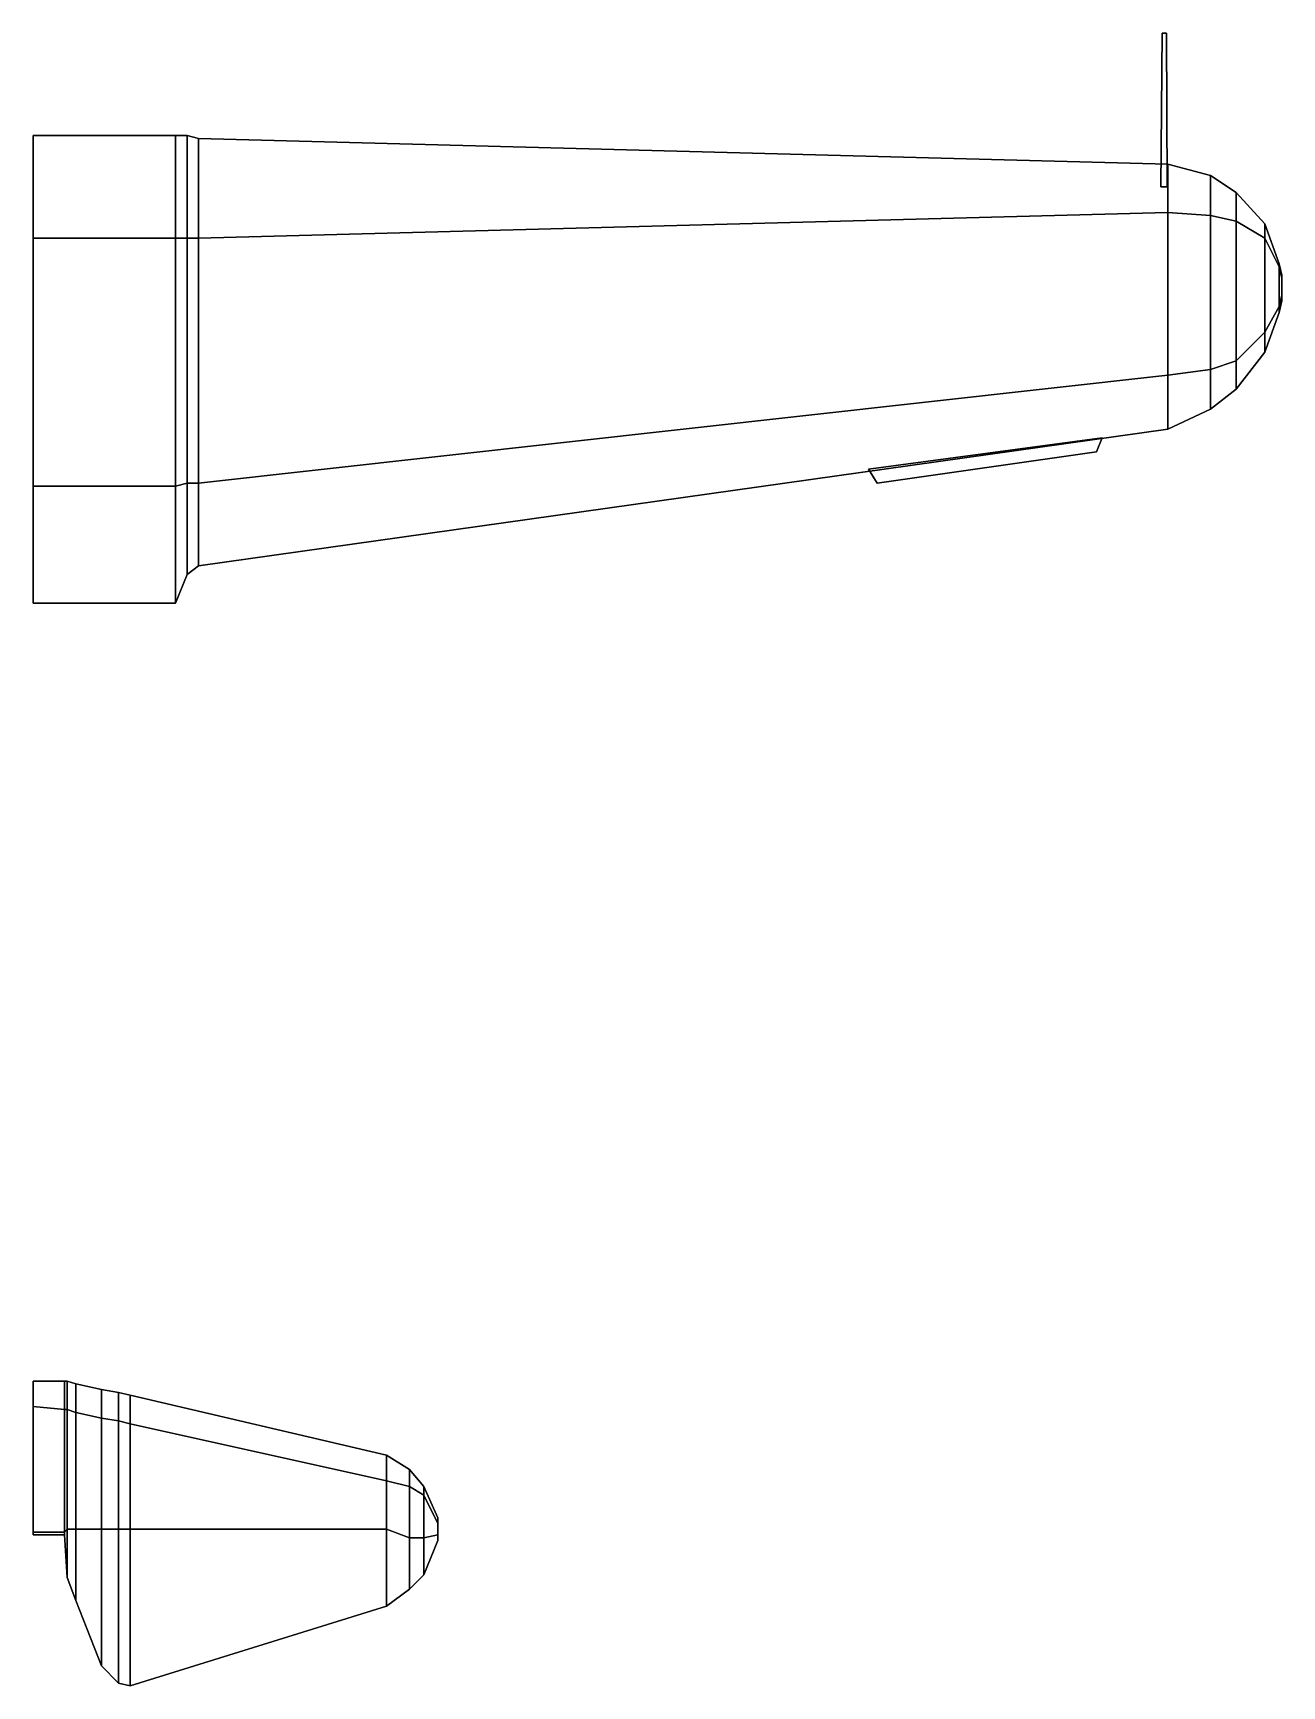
# Model space of a CAD drawing. Extents: x 0 to 4.38, y -3.33 to 2.47.
import ezdxf

# ---------------------------------------------------------------- set-up
doc = ezdxf.new("R2010")
doc.units = 0
doc.layers.add('W1', color=5, linetype='CONTINUOUS')

msp = doc.modelspace()

# ---------------------------------------------------------------- linework, layer by layer
at = {"layer": 'W1'}
for points in [[(3.955, 1.93, -0.14), (3.9775, 1.93, -0.127), (3.975, 2.47, -0.1313), (3.96, 2.47, -0.14)], [(3.9775, 1.93, -0.153), (3.955, 1.93, -0.14), (3.96, 2.47, -0.14), (3.975, 2.47, -0.1487)], [(3.96, 2.47, -0.14), (3.975, 2.47, -0.1313), (3.975, 2.47, -0.1487)], [(3.9775, 1.93, -0.127), (3.9775, 1.93, -0.153), (3.975, 2.47, -0.1487), (3.975, 2.47, -0.1313)], [(0.5, 2.11, -0.25), (0, 2.11, -0.27), (0, 1.75, -0.02), (0.5, 1.75, -0.08)], [(0.5, 1.75, -0.38), (0, 1.75, -0.41), (0, 2.11, -0.27), (0.5, 2.11, -0.25)], [(0.54, 2.11, -0.25), (0.5, 2.11, -0.25), (0.5, 1.75, -0.08), (0.54, 1.75, -0.09)], [(0.54, 1.75, -0.38), (0.5, 1.75, -0.38), (0.5, 2.11, -0.25), (0.54, 2.11, -0.25)], [(0.58, 2.1, -0.25), (0.54, 2.11, -0.25), (0.54, 1.75, -0.09), (0.58, 1.75, -0.09)], [(0.58, 1.75, -0.37), (0.54, 1.75, -0.38), (0.54, 2.11, -0.25), (0.58, 2.1, -0.25)], [(3.98, 2.01, -0.14), (0.58, 2.1, -0.25), (0.58, 1.75, -0.09), (3.98, 1.84, -0.1)], [(3.98, 1.84, -0.19), (0.58, 1.75, -0.37), (0.58, 2.1, -0.25), (3.98, 2.01, -0.14)], [(4.13, 1.97, -0.14), (3.98, 2.01, -0.14), (3.98, 1.84, -0.1), (4.13, 1.83, -0.1)], [(4.13, 1.83, -0.18), (3.98, 1.84, -0.19), (3.98, 2.01, -0.14), (4.13, 1.97, -0.14)], [(4.22, 1.91, -0.13), (4.13, 1.97, -0.14), (4.13, 1.83, -0.1), (4.22, 1.81, -0.1)], [(4.22, 1.81, -0.18), (4.13, 1.83, -0.18), (4.13, 1.97, -0.14), (4.22, 1.91, -0.13)], [(4.32, 1.8, -0.13), (4.22, 1.91, -0.13), (4.22, 1.81, -0.1), (4.32, 1.75, -0.1)], [(4.32, 1.75, -0.17), (4.22, 1.81, -0.18), (4.22, 1.91, -0.13), (4.32, 1.8, -0.13)], [(0.58, 1.75, -0.09), (0.58, 0.89, -0.09), (3.98, 1.27, -0.1), (3.98, 1.84, -0.1)], [(3.98, 1.27, -0.19), (0.58, 0.89, -0.37), (0.58, 1.75, -0.37), (3.98, 1.84, -0.19)], [(3.98, 1.84, -0.1), (3.98, 1.27, -0.1), (4.13, 1.29, -0.1), (4.13, 1.83, -0.1)], [(4.13, 1.29, -0.18), (3.98, 1.27, -0.19), (3.98, 1.84, -0.19), (4.13, 1.83, -0.18)], [(4.13, 1.83, -0.1), (4.13, 1.29, -0.1), (4.22, 1.32, -0.1), (4.22, 1.81, -0.1)], [(4.22, 1.32, -0.18), (4.13, 1.29, -0.18), (4.13, 1.83, -0.18), (4.22, 1.81, -0.18)], [(4.22, 1.81, -0.1), (4.22, 1.32, -0.1), (4.32, 1.42, -0.1), (4.32, 1.75, -0.1)], [(4.32, 1.42, -0.17), (4.22, 1.32, -0.18), (4.22, 1.81, -0.18), (4.32, 1.75, -0.17)], [(4.37, 1.66, -0.13), (4.32, 1.8, -0.13), (4.32, 1.75, -0.1), (4.37, 1.65, -0.11)], [(4.37, 1.65, -0.16), (4.32, 1.75, -0.17), (4.32, 1.8, -0.13), (4.37, 1.66, -0.13)], [(0, 1.75, -0.02), (0, 0.88, -0.02), (0.5, 0.88, -0.08), (0.5, 1.75, -0.08)], [(0.5, 0.88, -0.38), (0, 0.88, -0.41), (0, 1.75, -0.41), (0.5, 1.75, -0.38)], [(0.5, 1.75, -0.08), (0.5, 0.88, -0.08), (0.54, 0.89, -0.09), (0.54, 1.75, -0.09)], [(0.54, 0.89, -0.38), (0.5, 0.88, -0.38), (0.5, 1.75, -0.38), (0.54, 1.75, -0.38)], [(0.54, 1.75, -0.09), (0.54, 0.89, -0.09), (0.58, 0.89, -0.09), (0.58, 1.75, -0.09)], [(0.58, 0.89, -0.37), (0.54, 0.89, -0.38), (0.54, 1.75, -0.38), (0.58, 1.75, -0.37)], [(4.32, 1.75, -0.1), (4.32, 1.42, -0.1), (4.37, 1.51, -0.11), (4.37, 1.65, -0.11)], [(4.37, 1.51, -0.16), (4.32, 1.42, -0.17), (4.32, 1.75, -0.17), (4.37, 1.65, -0.16)], [(4.38, 1.62, -0.13), (4.37, 1.66, -0.13), (4.37, 1.65, -0.11), (4.38, 1.61, -0.12)], [(4.38, 1.61, -0.15), (4.37, 1.65, -0.16), (4.37, 1.66, -0.13), (4.38, 1.62, -0.13)], [(4.37, 1.65, -0.11), (4.37, 1.51, -0.11), (4.38, 1.55, -0.12), (4.38, 1.61, -0.12)], [(4.38, 1.55, -0.15), (4.37, 1.51, -0.16), (4.37, 1.65, -0.16), (4.38, 1.61, -0.15)], [(4.38, 1.61, -0.12), (4.38, 1.55, -0.12), (4.38, 1.53, -0.13), (4.38, 1.62, -0.13)], [(4.38, 1.62, -0.13), (4.38, 1.53, -0.13), (4.38, 1.55, -0.15), (4.38, 1.61, -0.15)], [(4.37, 1.51, -0.11), (4.32, 1.42, -0.1), (4.32, 1.35, -0.13), (4.37, 1.49, -0.13)], [(4.37, 1.49, -0.13), (4.32, 1.35, -0.13), (4.32, 1.42, -0.17), (4.37, 1.51, -0.16)], [(4.38, 1.55, -0.12), (4.37, 1.51, -0.11), (4.37, 1.49, -0.13), (4.38, 1.53, -0.13)], [(4.38, 1.53, -0.13), (4.37, 1.49, -0.13), (4.37, 1.51, -0.16), (4.38, 1.55, -0.15)], [(4.32, 1.42, -0.1), (4.22, 1.32, -0.1), (4.22, 1.22, -0.13), (4.32, 1.35, -0.13)], [(4.32, 1.35, -0.13), (4.22, 1.22, -0.13), (4.22, 1.32, -0.18), (4.32, 1.42, -0.17)], [(4.13, 1.29, -0.1), (3.98, 1.27, -0.1), (3.98, 1.08, -0.14), (4.13, 1.15, -0.14)], [(4.13, 1.15, -0.14), (3.98, 1.08, -0.14), (3.98, 1.27, -0.19), (4.13, 1.29, -0.18)], [(4.22, 1.32, -0.1), (4.13, 1.29, -0.1), (4.13, 1.15, -0.14), (4.22, 1.22, -0.13)], [(4.22, 1.22, -0.13), (4.13, 1.15, -0.14), (4.13, 1.29, -0.18), (4.22, 1.32, -0.18)], [(3.98, 1.27, -0.1), (0.58, 0.89, -0.09), (0.58, 0.6, -0.25), (3.98, 1.08, -0.14)], [(3.98, 1.08, -0.14), (0.58, 0.6, -0.25), (0.58, 0.89, -0.37), (3.98, 1.27, -0.19)], [(3.73, 1, -0.15), (2.96, 0.89, -0.17), (2.93, 0.94, -0.17), (3.75, 1.05, -0.15)], [(3.75, 1.05, -0.15), (2.93, 0.94, -0.17), (2.96, 0.89, -0.17), (3.73, 1, -0.15)], [(0.5, 0.88, -0.08), (0, 0.88, -0.02), (0, 0.47, -0.27), (0.5, 0.47, -0.25)], [(0.5, 0.47, -0.25), (0, 0.47, -0.27), (0, 0.88, -0.41), (0.5, 0.88, -0.38)], [(0.54, 0.89, -0.09), (0.5, 0.88, -0.08), (0.5, 0.47, -0.25), (0.54, 0.57, -0.25)], [(0.54, 0.57, -0.25), (0.5, 0.47, -0.25), (0.5, 0.88, -0.38), (0.54, 0.89, -0.38)], [(0.58, 0.89, -0.09), (0.54, 0.89, -0.09), (0.54, 0.57, -0.25), (0.58, 0.6, -0.25)], [(0.58, 0.6, -0.25), (0.54, 0.57, -0.25), (0.54, 0.89, -0.38), (0.58, 0.89, -0.37)], [(0.11, -2.26, 0.38), (0, -2.26, 0.38), (0, -2.35, 0.45), (0.11, -2.36, 0.45)], [(0.11, -2.36, 0.34), (0, -2.35, 0.34), (0, -2.26, 0.38), (0.11, -2.26, 0.38)], [(0.12, -2.26, 0.38), (0.11, -2.26, 0.38), (0.11, -2.36, 0.45), (0.12, -2.36, 0.45)], [(0.12, -2.36, 0.34), (0.11, -2.36, 0.34), (0.11, -2.26, 0.38), (0.12, -2.26, 0.38)], [(0.15, -2.27, 0.38), (0.12, -2.26, 0.38), (0.12, -2.36, 0.45), (0.15, -2.37, 0.45)], [(0.15, -2.37, 0.34), (0.12, -2.36, 0.34), (0.12, -2.26, 0.38), (0.15, -2.27, 0.38)], [(0.24, -2.29, 0.38), (0.15, -2.27, 0.38), (0.15, -2.37, 0.45), (0.24, -2.39, 0.45)], [(0.24, -2.39, 0.34), (0.15, -2.37, 0.34), (0.15, -2.27, 0.38), (0.24, -2.29, 0.38)], [(0.3, -2.3, 0.38), (0.24, -2.29, 0.38), (0.24, -2.39, 0.45), (0.3, -2.4, 0.45)], [(0.3, -2.4, 0.34), (0.24, -2.39, 0.34), (0.24, -2.29, 0.38), (0.3, -2.3, 0.38)], [(0.34, -2.31, 0.38), (0.3, -2.3, 0.38), (0.3, -2.4, 0.45), (0.34, -2.41, 0.45)], [(0.34, -2.41, 0.34), (0.3, -2.4, 0.34), (0.3, -2.3, 0.38), (0.34, -2.31, 0.38)], [(1.24, -2.52, 0.38), (0.34, -2.31, 0.38), (0.34, -2.41, 0.45), (1.24, -2.61, 0.42)], [(1.24, -2.61, 0.35), (0.34, -2.41, 0.34), (0.34, -2.31, 0.38), (1.24, -2.52, 0.38)], [(0, -2.35, 0.45), (0, -2.79, 0.45), (0.11, -2.79, 0.45), (0.11, -2.36, 0.45)], [(0.11, -2.79, 0.34), (0, -2.79, 0.34), (0, -2.35, 0.34), (0.11, -2.36, 0.34)], [(0.11, -2.36, 0.45), (0.11, -2.79, 0.45), (0.12, -2.78, 0.45), (0.12, -2.36, 0.45)], [(0.12, -2.78, 0.34), (0.11, -2.79, 0.34), (0.11, -2.36, 0.34), (0.12, -2.36, 0.34)], [(0.12, -2.36, 0.45), (0.12, -2.78, 0.45), (0.15, -2.78, 0.45), (0.15, -2.37, 0.45)], [(0.15, -2.78, 0.34), (0.12, -2.78, 0.34), (0.12, -2.36, 0.34), (0.15, -2.37, 0.34)], [(0.15, -2.37, 0.45), (0.15, -2.78, 0.45), (0.24, -2.78, 0.45), (0.24, -2.39, 0.45)], [(0.24, -2.78, 0.34), (0.15, -2.78, 0.34), (0.15, -2.37, 0.34), (0.24, -2.39, 0.34)], [(0.24, -2.39, 0.45), (0.24, -2.78, 0.45), (0.3, -2.78, 0.45), (0.3, -2.4, 0.45)], [(0.3, -2.78, 0.34), (0.24, -2.78, 0.34), (0.24, -2.39, 0.34), (0.3, -2.4, 0.34)], [(0.3, -2.4, 0.45), (0.3, -2.78, 0.45), (0.34, -2.78, 0.45), (0.34, -2.41, 0.45)], [(0.34, -2.78, 0.34), (0.3, -2.78, 0.34), (0.3, -2.4, 0.34), (0.34, -2.41, 0.34)], [(0.34, -2.41, 0.45), (0.34, -2.78, 0.45), (1.24, -2.78, 0.42), (1.24, -2.61, 0.42)], [(1.24, -2.78, 0.35), (0.34, -2.78, 0.34), (0.34, -2.41, 0.34), (1.24, -2.61, 0.35)], [(1.32, -2.57, 0.38), (1.24, -2.52, 0.38), (1.24, -2.61, 0.42), (1.32, -2.63, 0.42)], [(1.32, -2.63, 0.35), (1.24, -2.61, 0.35), (1.24, -2.52, 0.38), (1.32, -2.57, 0.38)], [(1.37, -2.63, 0.38), (1.32, -2.57, 0.38), (1.32, -2.63, 0.42), (1.37, -2.66, 0.41)], [(1.37, -2.66, 0.35), (1.32, -2.63, 0.35), (1.32, -2.57, 0.38), (1.37, -2.63, 0.38)], [(1.24, -2.61, 0.42), (1.24, -2.78, 0.42), (1.32, -2.81, 0.42), (1.32, -2.63, 0.42)], [(1.32, -2.81, 0.35), (1.24, -2.78, 0.35), (1.24, -2.61, 0.35), (1.32, -2.63, 0.35)], [(1.32, -2.63, 0.42), (1.32, -2.81, 0.42), (1.37, -2.81, 0.41), (1.37, -2.66, 0.41)], [(1.37, -2.81, 0.35), (1.32, -2.81, 0.35), (1.32, -2.63, 0.35), (1.37, -2.66, 0.35)], [(1.42, -2.74, 0.38), (1.37, -2.63, 0.38), (1.37, -2.66, 0.41), (1.42, -2.76, 0.4)], [(1.42, -2.76, 0.37), (1.37, -2.66, 0.35), (1.37, -2.63, 0.38), (1.42, -2.74, 0.38)], [(1.37, -2.66, 0.41), (1.37, -2.81, 0.41), (1.42, -2.8, 0.4), (1.42, -2.76, 0.4)], [(1.42, -2.8, 0.37), (1.37, -2.81, 0.35), (1.37, -2.66, 0.35), (1.42, -2.76, 0.37)], [(0.12, -2.78, 0.45), (0.11, -2.79, 0.45), (0.11, -2.8, 0.38), (0.12, -2.95, 0.38)], [(0.12, -2.95, 0.38), (0.11, -2.8, 0.38), (0.11, -2.79, 0.34), (0.12, -2.78, 0.34)], [(0.15, -2.78, 0.45), (0.12, -2.78, 0.45), (0.12, -2.95, 0.38), (0.15, -3.03, 0.38)], [(0.15, -3.03, 0.38), (0.12, -2.95, 0.38), (0.12, -2.78, 0.34), (0.15, -2.78, 0.34)], [(0.24, -2.78, 0.45), (0.15, -2.78, 0.45), (0.15, -3.03, 0.38), (0.24, -3.26, 0.38)], [(0.24, -3.26, 0.38), (0.15, -3.03, 0.38), (0.15, -2.78, 0.34), (0.24, -2.78, 0.34)], [(0.3, -2.78, 0.45), (0.24, -2.78, 0.45), (0.24, -3.26, 0.38), (0.3, -3.32, 0.38)], [(0.3, -3.32, 0.38), (0.24, -3.26, 0.38), (0.24, -2.78, 0.34), (0.3, -2.78, 0.34)], [(0.34, -2.78, 0.45), (0.3, -2.78, 0.45), (0.3, -3.32, 0.38), (0.34, -3.33, 0.38)], [(0.34, -3.33, 0.38), (0.3, -3.32, 0.38), (0.3, -2.78, 0.34), (0.34, -2.78, 0.34)], [(1.24, -2.78, 0.42), (0.34, -2.78, 0.45), (0.34, -3.33, 0.38), (1.24, -3.05, 0.38)], [(1.24, -3.05, 0.38), (0.34, -3.33, 0.38), (0.34, -2.78, 0.34), (1.24, -2.78, 0.35)], [(1.32, -2.81, 0.42), (1.24, -2.78, 0.42), (1.24, -3.05, 0.38), (1.32, -2.99, 0.38)], [(1.32, -2.99, 0.38), (1.24, -3.05, 0.38), (1.24, -2.78, 0.35), (1.32, -2.81, 0.35)], [(1.42, -2.76, 0.4), (1.42, -2.8, 0.4), (1.42, -2.82, 0.38), (1.42, -2.74, 0.38)], [(1.42, -2.74, 0.38), (1.42, -2.82, 0.38), (1.42, -2.8, 0.37), (1.42, -2.76, 0.37)], [(0.11, -2.79, 0.45), (0, -2.79, 0.45), (0, -2.8, 0.38), (0.11, -2.8, 0.38)], [(0.11, -2.8, 0.38), (0, -2.8, 0.38), (0, -2.79, 0.34), (0.11, -2.79, 0.34)], [(1.37, -2.81, 0.41), (1.32, -2.81, 0.42), (1.32, -2.99, 0.38), (1.37, -2.94, 0.38)], [(1.37, -2.94, 0.38), (1.32, -2.99, 0.38), (1.32, -2.81, 0.35), (1.37, -2.81, 0.35)], [(1.42, -2.8, 0.4), (1.37, -2.81, 0.41), (1.37, -2.94, 0.38), (1.42, -2.82, 0.38)], [(1.42, -2.82, 0.38), (1.37, -2.94, 0.38), (1.37, -2.81, 0.35), (1.42, -2.8, 0.37)]]:
    msp.add_3dface(points, dxfattribs=at)

doc.saveas('drawing.dxf')
